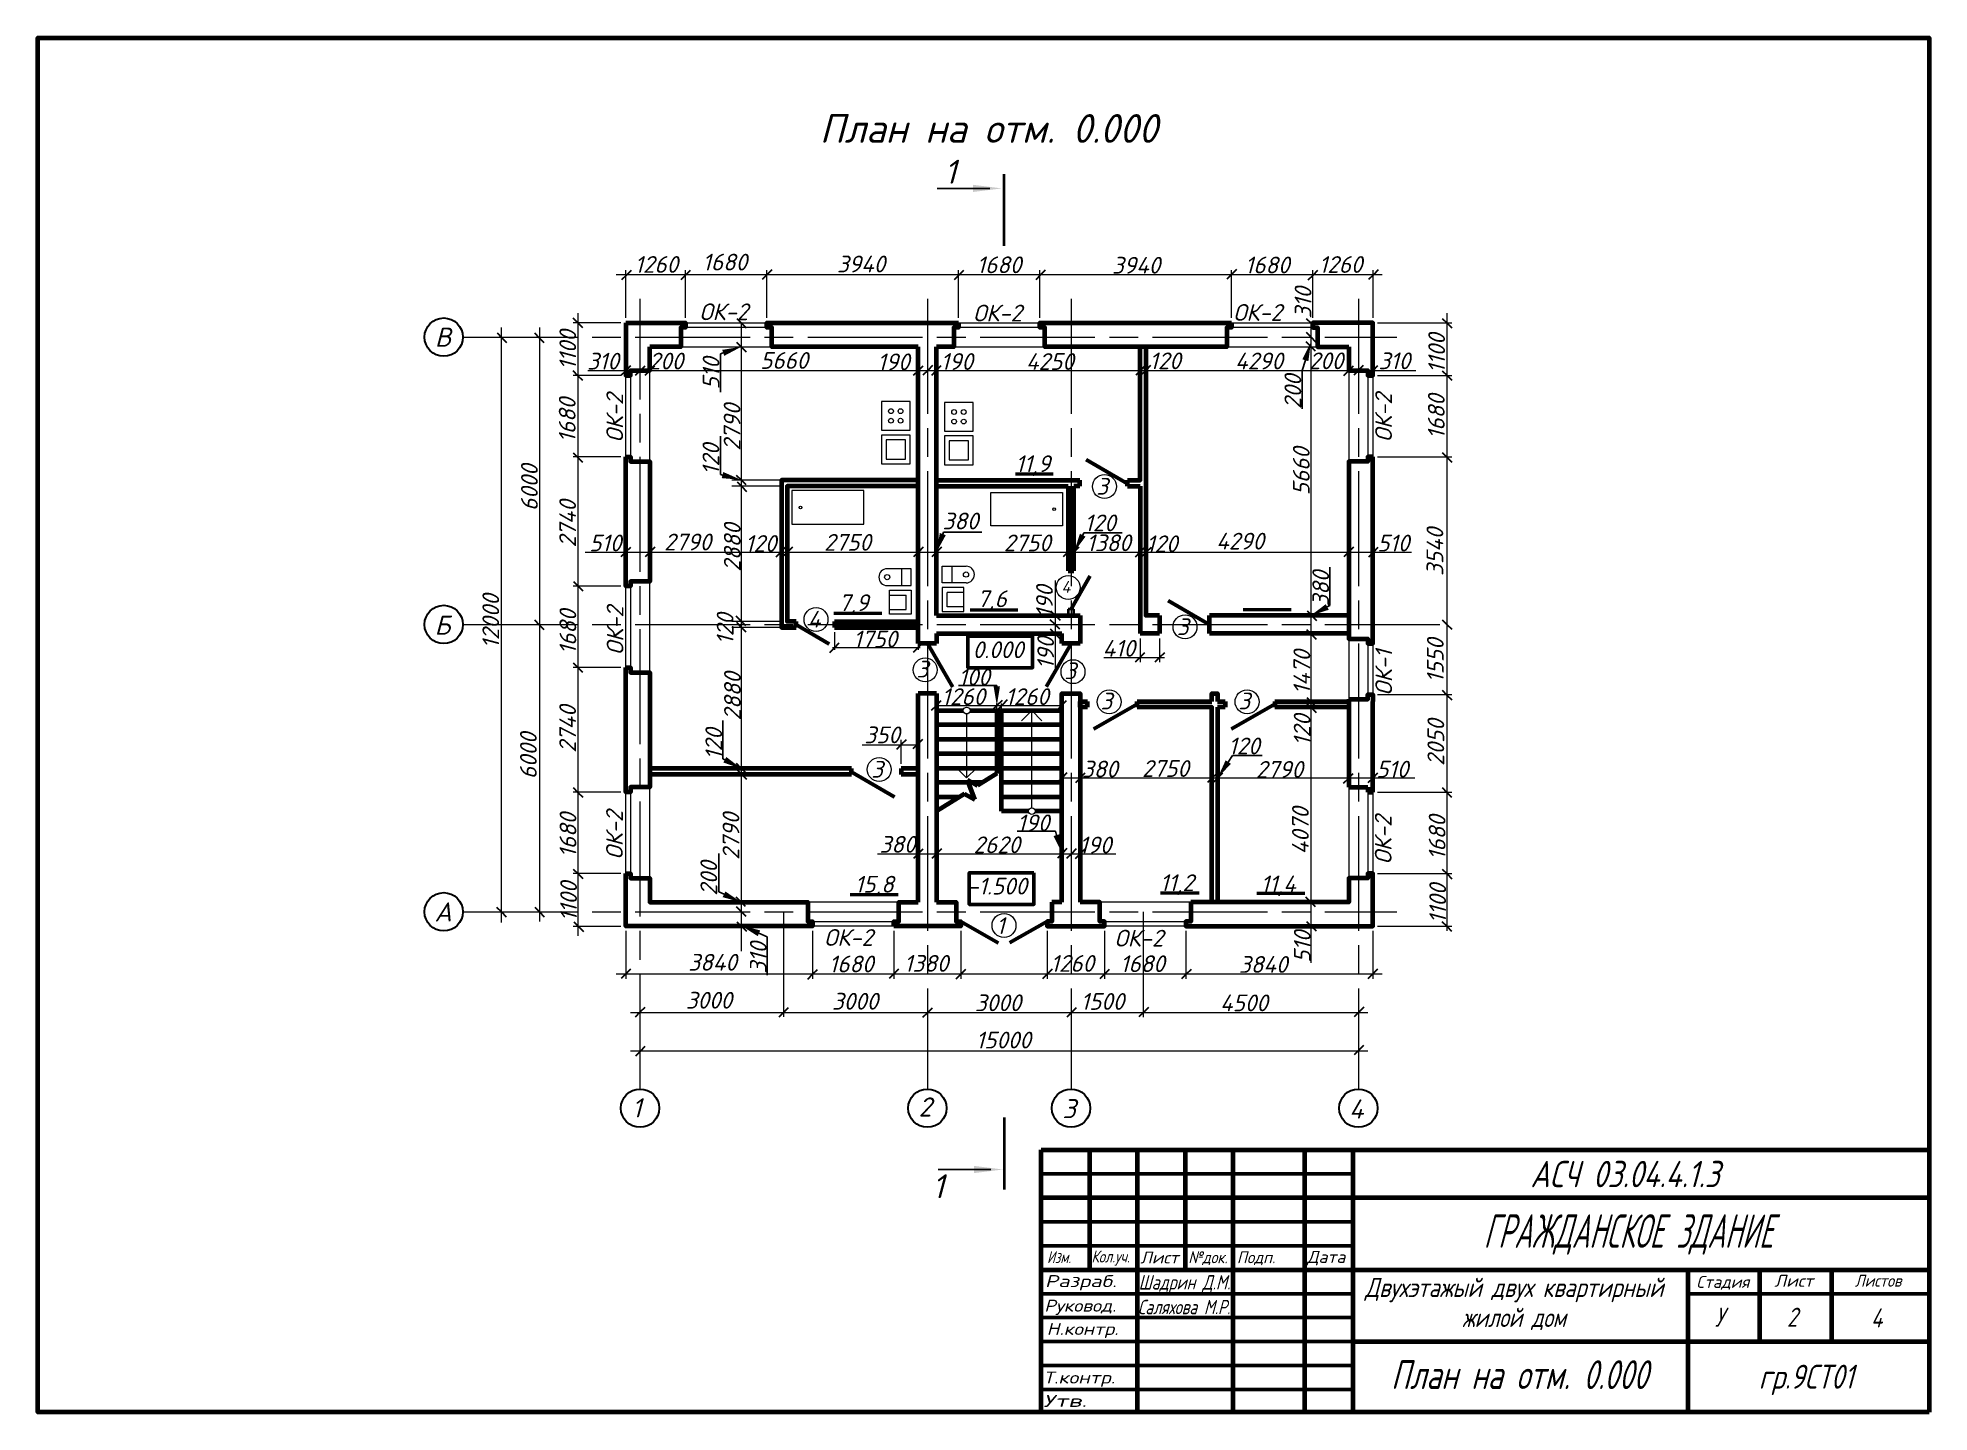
# Paper-space layout 'Лист1' of a CAD drawing. Header units: millimetres. Extents: x 2 to 397, y 5 to 292.
import ezdxf
from ezdxf import colors
from ezdxf.entities.mleader import LeaderData, LeaderLine
from ezdxf.enums import TextEntityAlignment as Align
from ezdxf.math import Vec2, Vec3

# ---------------------------------------------------------------- set-up
doc = ezdxf.new("R2010")
doc.units = ezdxf.units.MM
doc.linetypes.add('ACAD_ISO08W100', pattern=[36, 24, -3, 6, -3])
doc.layers.add('1', color=7, linetype='Continuous')
doc.styles.add('R', font='isocpeur.ttf', dxfattribs={"width": 0.4, "oblique": 15})
doc.styles.get("Standard").update_dxf_attribs({"font": 'arial.ttf'})
doc.styles.add('Аннотативный', font='isocpeui.ttf')

psp = doc.layouts.new('Лист1')

# ---------------------------------------------------------------- linework, layer by layer
at = {"color": 18, "lineweight": 40, "true_color": 0x000000}
for p, q in [((203.34, 248.2), (203.34, 263.2)), ((216.74, 172.35), (216.74, 171.05)), ((217.94, 172.35), (216.74, 172.35)), ((217.94, 171.05), (217.94, 172.35)), ((159.91, 169.25), (159.91, 168.55)), ((203.34, 66.17), (203.34, 51.17))]:
    psp.add_line(p, q, dxfattribs=at)
at = {"color": 18, "lineweight": 25, "true_color": 0x000000}
for p, q in [((200.37, 260.21), (189.37, 260.21)), ((200.6, 55.34), (189.6, 55.34))]:
    psp.add_line(p, q, dxfattribs=at)
at = {"color": 18, "lineweight": 0, "true_color": 0x000000}
for p, q in [((124.34, 242.15), (122.34, 242.15)), ((124.34, 233.15), (124.34, 243.15)), ((282.34, 242.15), (124.34, 242.15)), ((136.84, 233.15), (136.84, 243.15)), ((153.84, 233.15), (153.84, 243.15)), ((193.84, 233.15), (193.84, 243.15)), ((210.84, 233.15), (210.84, 243.15)), ((250.84, 233.15), (250.84, 243.15)), ((267.84, 233.15), (267.84, 243.15)), ((280.34, 243.15), (280.34, 233.15)), ((277.34, 237.15), (277.34, 237.15)), ((114.34, 234.15), (114.34, 104.15)), ((295.85, 234.15), (295.85, 105.15)), ((98.34, 231.15), (98.34, 106.95)), ((106.34, 231.15), (106.34, 107.15)), ((123.34, 232.15), (113.34, 232.15)), ((153.84, 231.15), (135.84, 231.15)), ((148.49, 100.94), (148.49, 232.15)), ((210.84, 231.15), (193.84, 231.15)), ((267.84, 231.15), (250.84, 231.15)), ((267.41, 232.15), (267.41, 98.49)), ((281.34, 232.15), (296.85, 232.15)), ((116.43, 222.15), (289.36, 222.15)), ((123.34, 221.15), (113.34, 221.15)), ((125.34, 221.15), (125.34, 204.15)), ((279.34, 221.15), (279.34, 204.15)), ((281.33, 221.15), (296.85, 221.15)), ((123.34, 204.15), (113.34, 204.15)), ((281.34, 204.15), (296.85, 204.15)), ((148.49, 199.25), (146.49, 199.25)), ((156.84, 198.05), (146.49, 198.05)), ((156.84, 199.25), (148.49, 199.25)), ((115.85, 184.25), (288.46, 184.25)), ((181.95, 180.78), (178.95, 180.78)), ((192.41, 181.32), (195.41, 181.32)), ((195.41, 177.82), (192.41, 177.82)), ((214, 178.31), (214, 160.09)), ((123.34, 177.15), (113.34, 177.15)), ((125.34, 177.15), (125.34, 160.15)), ((178.95, 177.28), (181.95, 177.28)), ((179.42, 175.29), (182.92, 175.29)), ((182.92, 172.29), (182.92, 175.29)), ((194.94, 175.84), (191.44, 175.84)), ((191.44, 172.84), (191.44, 175.84)), ((179.42, 172.29), (182.92, 172.29)), ((194.94, 172.84), (191.44, 172.84)), ((156.84, 169.75), (146.49, 169.75)), ((156.84, 168.55), (146.49, 168.55)), ((167.91, 167.55), (167.91, 163.83)), ((231.74, 166.25), (231.74, 161.25)), ((235.84, 166.25), (235.84, 161.25)), ((185.8, 164.24), (167.51, 164.24)), ((185.44, 165.15), (185.44, 163.83)), ((224.17, 162.25), (236.84, 162.25)), ((279.34, 165.15), (279.34, 154.55)), ((123.34, 160.15), (113.34, 160.15)), ((281.34, 154.55), (296.85, 154.55)), ((189.24, 152.25), (215.44, 152.25)), ((201.84, 151.17), (201.84, 152.67)), ((202.84, 151.17), (202.84, 152.67)), ((173.69, 144.05), (185.44, 144.05)), ((181.86, 140.05), (181.86, 145.05)), ((289.14, 137.08), (215.44, 137.08)), ((123.34, 134.15), (113.34, 134.15)), ((125.34, 134.15), (125.34, 117.15)), ((279.34, 134.15), (279.34, 117.15)), ((281.34, 134.15), (296.85, 134.15)), ((176.95, 121.24), (226.67, 121.24)), ((123.34, 117.15), (113.34, 117.15)), ((281.34, 117.15), (296.85, 117.15)), ((157.34, 87.19), (157.34, 109.15)), ((163.34, 107.15), (180.34, 107.15)), ((224.34, 107.15), (241.34, 107.15)), ((232.47, 87.15), (232.47, 109.15)), ((113.34, 106.15), (123.34, 106.15)), ((124.34, 105.15), (124.34, 95.15)), ((163.34, 105.15), (163.34, 95.15)), ((180.34, 105.15), (180.34, 95.15)), ((194.34, 105.15), (194.34, 95.15)), ((212.34, 105.15), (212.34, 95.15)), ((224.34, 105.15), (224.34, 95.15)), ((241.34, 105.15), (241.34, 95.15)), ((280.34, 105.15), (280.34, 95.15)), ((281.34, 106.15), (296.85, 106.15)), ((282.34, 96.15), (122.34, 96.15)), ((125.34, 88.15), (277.34, 88.15)), ((277.34, 88.15), (279.34, 88.15)), ((125.34, 80.15), (279.34, 80.15))]:
    psp.add_line(p, q, dxfattribs=at)
at = {"color": 18, "lineweight": 30, "true_color": 0x000000}
for p, q in [((124.48, 242.09), (123.49, 241.1)), ((125.48, 243.09), (124.48, 242.09)), ((136.82, 242.1), (135.83, 241.11)), ((137.82, 243.1), (136.82, 242.1)), ((153.84, 242.19), (152.85, 241.2)), ((154.84, 243.19), (153.84, 242.19)), ((193.91, 242.1), (192.92, 241.11)), ((194.91, 243.1), (193.91, 242.1)), ((210.95, 242.14), (209.96, 241.15)), ((211.95, 243.14), (210.95, 242.14)), ((250.88, 242.24), (249.89, 241.25)), ((251.88, 243.24), (250.88, 242.24)), ((267.81, 242.05), (266.82, 241.06)), ((268.81, 243.05), (267.81, 242.05)), ((280.47, 242.19), (279.48, 241.2)), ((281.47, 243.19), (280.47, 242.19)), ((113.3, 233.18), (114.3, 232.18)), ((147.53, 233.07), (148.53, 232.07)), ((266.47, 233.07), (267.47, 232.07)), ((294.86, 233.07), (295.86, 232.07)), ((97.47, 230.03), (98.47, 229.03)), ((105.28, 230.03), (106.28, 229.03)), ((114.3, 232.18), (115.29, 231.19)), ((148.53, 232.07), (149.52, 231.08)), ((266.42, 230.18), (267.42, 229.18)), ((267.42, 229.18), (268.41, 228.19)), ((267.47, 232.07), (268.46, 231.08)), ((295.86, 232.07), (296.85, 231.08)), ((98.47, 229.03), (99.46, 228.04)), ((106.28, 229.03), (107.27, 228.04)), ((147.49, 228.09), (148.49, 227.09)), ((148.49, 227.09), (149.48, 226.1)), ((266.36, 228.26), (267.36, 227.26)), ((267.36, 227.26), (268.35, 226.27)), ((113.3, 222.16), (114.3, 221.16)), ((124.33, 222.14), (123.34, 221.15)), ((125.33, 223.14), (124.33, 222.14)), ((127.33, 222.12), (126.34, 221.13)), ((128.33, 223.12), (127.33, 222.12)), ((129.35, 222.12), (128.36, 221.13)), ((130.35, 223.12), (129.35, 222.12)), ((185.39, 222.11), (184.4, 221.12)), ((186.39, 223.11), (185.39, 222.11)), ((187.4, 222.21), (186.41, 221.22)), ((188.4, 223.21), (187.4, 222.21)), ((189.18, 222.15), (188.19, 221.16)), ((190.18, 223.15), (189.18, 222.15)), ((231.84, 222.21), (230.85, 221.22)), ((232.84, 223.21), (231.84, 222.21)), ((232.93, 222.2), (231.94, 221.21)), ((233.93, 223.2), (232.93, 222.2)), ((275.26, 222.09), (274.27, 221.1)), ((276.26, 223.09), (275.26, 222.09)), ((277.35, 222.23), (276.36, 221.24)), ((278.35, 223.23), (277.35, 222.23)), ((280.33, 222.14), (279.34, 221.15)), ((281.33, 223.14), (280.33, 222.14)), ((294.86, 222.13), (295.86, 221.13)), ((114.3, 221.16), (115.29, 220.17)), ((295.86, 221.13), (296.85, 220.14)), ((113.33, 205.02), (114.33, 204.02)), ((114.33, 204.02), (115.32, 203.03)), ((294.86, 205.04), (295.86, 204.04)), ((295.86, 204.04), (296.85, 203.05)), ((147.42, 200.36), (148.42, 199.36)), ((147.6, 198.94), (148.6, 197.94)), ((148.42, 199.36), (149.41, 198.37)), ((148.6, 197.94), (149.59, 196.95)), ((124.31, 184.24), (123.32, 183.25)), ((125.31, 185.24), (124.31, 184.24)), ((129.42, 184.29), (128.43, 183.3)), ((130.42, 185.29), (129.42, 184.29)), ((156.67, 184.2), (155.69, 183.21)), ((157.67, 185.2), (156.67, 184.2)), ((158.16, 184.32), (157.17, 183.33)), ((159.16, 185.32), (158.16, 184.32)), ((185.46, 184.27), (184.47, 183.28)), ((186.46, 185.27), (185.46, 184.27)), ((189.29, 184.29), (188.3, 183.3)), ((190.29, 185.29), (189.29, 184.29)), ((216.69, 184.25), (215.7, 183.26)), ((217.69, 185.25), (216.69, 184.25)), ((217.99, 184.3), (217, 183.31)), ((218.99, 185.3), (217.99, 184.3)), ((231.7, 184.22), (230.71, 183.23)), ((232.7, 185.22), (231.7, 184.22)), ((233.04, 184.25), (232.05, 183.26)), ((234.04, 185.25), (233.04, 184.25)), ((275.29, 184.26), (274.3, 183.27)), ((276.29, 185.26), (275.29, 184.26)), ((280.44, 184.21), (279.45, 183.22)), ((281.44, 185.21), (280.44, 184.21)), ((113.42, 178.14), (114.42, 177.14)), ((114.42, 177.14), (115.41, 176.15)), ((105.27, 170.09), (106.27, 169.09)), ((147.35, 170.93), (148.35, 169.93)), ((148.35, 169.93), (149.34, 168.94)), ((212.94, 170.21), (213.94, 169.21)), ((213.08, 172.02), (214.08, 171.02)), ((214.08, 171.02), (215.07, 170.03)), ((266.62, 171.98), (267.62, 170.98)), ((267.62, 170.98), (268.61, 169.99)), ((294.85, 170.15), (295.85, 169.15)), ((106.27, 169.09), (107.26, 168.1)), ((147.45, 169.61), (148.45, 168.61)), ((148.45, 168.61), (149.44, 167.62)), ((212.97, 168.26), (213.97, 167.26)), ((213.94, 169.21), (214.93, 168.22)), ((213.97, 167.26), (214.96, 166.27)), ((266.52, 168.08), (267.52, 167.08)), ((267.52, 167.08), (268.51, 166.09)), ((295.85, 169.15), (296.84, 168.16)), ((167.87, 164.22), (166.88, 163.23)), ((168.87, 165.22), (167.87, 164.22)), ((185.36, 164.26), (184.37, 163.27)), ((186.36, 165.26), (185.36, 164.26)), ((231.69, 162.25), (230.7, 161.26)), ((232.69, 163.25), (231.69, 162.25)), ((235.84, 162.25), (234.85, 161.26)), ((236.84, 163.25), (235.84, 162.25)), ((113.34, 161.15), (114.34, 160.15)), ((114.34, 160.15), (115.33, 159.16)), ((294.85, 155.4), (295.85, 154.4)), ((295.85, 154.4), (296.84, 153.41)), ((189.15, 152.18), (188.16, 151.19)), ((190.15, 153.18), (189.15, 152.18)), ((201.93, 152.3), (200.94, 151.31)), ((202.93, 153.3), (201.93, 152.3)), ((203.03, 152.38), (202.04, 151.39)), ((204.03, 153.38), (203.03, 152.38)), ((215.34, 152.2), (214.35, 151.21)), ((216.34, 153.2), (215.34, 152.2)), ((266.53, 152.75), (267.53, 151.75)), ((266.59, 153.89), (267.59, 152.89)), ((267.53, 151.75), (268.52, 150.76)), ((267.59, 152.89), (268.58, 151.9)), ((181.89, 144.06), (180.9, 143.07)), ((182.89, 145.06), (181.89, 144.06)), ((185.31, 144.14), (184.32, 143.16)), ((186.31, 145.14), (185.31, 144.14)), ((147.41, 140.17), (148.41, 139.17)), ((147.6, 138.81), (148.6, 137.81)), ((148.41, 139.17), (149.4, 138.18)), ((113.37, 135.08), (114.37, 134.08)), ((148.6, 137.81), (149.59, 136.82)), ((215.46, 137.14), (214.47, 136.15)), ((216.46, 138.14), (215.46, 137.14)), ((219.25, 137.09), (218.26, 136.1)), ((220.25, 138.09), (219.25, 137.09)), ((246.83, 137.12), (245.84, 136.13)), ((247.83, 138.12), (246.83, 137.12)), ((247.99, 137.12), (247, 136.13)), ((248.99, 138.12), (247.99, 137.12)), ((275.18, 136.95), (274.19, 135.96)), ((276.18, 137.95), (275.18, 136.95)), ((280.33, 137.07), (279.34, 136.08)), ((281.33, 138.07), (280.33, 137.07)), ((294.83, 135.08), (295.83, 134.08)), ((114.37, 134.08), (115.36, 133.09)), ((295.83, 134.08), (296.82, 133.09)), ((185.41, 121.25), (184.42, 120.26)), ((186.41, 122.25), (185.41, 121.25)), ((189.27, 121.27), (188.28, 120.28)), ((190.27, 122.27), (189.27, 121.27)), ((215.48, 121.34), (214.49, 120.35)), ((216.48, 122.34), (215.48, 121.34)), ((217.4, 121.27), (216.41, 120.28)), ((218.4, 122.27), (217.4, 121.27)), ((219.2, 121.21), (218.21, 120.22)), ((220.2, 122.21), (219.2, 121.21)), ((113.38, 118.08), (114.38, 117.08)), ((114.38, 117.08), (115.37, 116.09)), ((294.87, 118.05), (295.87, 117.05)), ((295.87, 117.05), (296.86, 116.06)), ((147.3, 112.31), (148.3, 111.31)), ((148.3, 111.31), (149.29, 110.32)), ((266.33, 112.25), (267.33, 111.25)), ((267.33, 111.25), (268.32, 110.26)), ((97.37, 110.12), (98.37, 109.12)), ((98.37, 109.12), (99.36, 108.13)), ((105.33, 110.12), (106.33, 109.12)), ((106.33, 109.12), (107.32, 108.13)), ((113.5, 107.05), (114.5, 106.05)), ((147.43, 110.24), (148.43, 109.24)), ((147.57, 107.07), (148.57, 106.07)), ((148.43, 109.24), (149.42, 108.25)), ((266.51, 107.14), (267.51, 106.14)), ((294.8, 107.12), (295.8, 106.12)), ((114.5, 106.05), (115.49, 105.06)), ((148.57, 106.07), (149.56, 105.08)), ((267.51, 106.14), (268.5, 105.15)), ((295.8, 106.12), (296.79, 105.13)), ((124.35, 96.2), (123.36, 95.21)), ((125.35, 97.2), (124.35, 96.2)), ((163.29, 96.03), (162.3, 95.04)), ((164.29, 97.03), (163.29, 96.03)), ((180.33, 96.19), (179.34, 95.2)), ((181.33, 97.19), (180.33, 96.19)), ((194.27, 96.09), (193.28, 95.1)), ((195.27, 97.09), (194.27, 96.09)), ((212.37, 96.15), (211.38, 95.16)), ((213.37, 97.15), (212.37, 96.15)), ((224.32, 96.13), (223.33, 95.14)), ((225.32, 97.13), (224.32, 96.13)), ((241.39, 96.13), (240.4, 95.14)), ((242.39, 97.13), (241.39, 96.13)), ((280.31, 96.14), (279.32, 95.15)), ((281.31, 97.14), (280.31, 96.14)), ((127.3, 88.16), (126.31, 87.17)), ((128.3, 89.16), (127.3, 88.16)), ((157.27, 88.11), (156.28, 87.12)), ((158.27, 89.11), (157.27, 88.11)), ((187.34, 88.06), (186.35, 87.07)), ((188.34, 89.06), (187.34, 88.06)), ((217.44, 88.12), (216.45, 87.13)), ((218.44, 89.12), (217.44, 88.12)), ((232.51, 88.18), (231.52, 87.19)), ((233.51, 89.18), (232.51, 88.18)), ((277.47, 88.22), (276.48, 87.23)), ((278.47, 89.22), (277.47, 88.22)), ((127.35, 79.99), (126.36, 79)), ((128.35, 80.99), (127.35, 79.99)), ((277.42, 80.26), (276.43, 79.27)), ((278.42, 81.26), (277.42, 80.26))]:
    psp.add_line(p, q, dxfattribs=at)
at = {"color": 18, "linetype": 'ACAD_ISO08W100', "lineweight": 0, "true_color": 0x000000}
for p, q in [((127.34, 72.15), (127.34, 237.15)), ((187.34, 237.15), (187.34, 72.15)), ((217.34, 237.15), (217.34, 72.15)), ((277.34, 237.15), (277.34, 72.15)), ((90.34, 229.15), (285.34, 229.15)), ((90.34, 169.15), (295.85, 169.15)), ((90.34, 109.15), (285.34, 109.15))]:
    psp.add_line(p, q, dxfattribs=at)
at = {"color": 18, "lineweight": 60, "true_color": 0x000000}
for p, q in [((220.5, 203.63), (229.15, 198.62)), ((217.36, 172.35), (221.34, 179.29)), ((237.59, 174.16), (246.24, 169.15)), ((159.91, 169.15), (166.85, 165.14)), ((187.34, 165.15), (192.56, 156.15)), ((217.34, 165.15), (212.12, 156.15)), ((231.14, 152.48), (222.02, 147.29)), ((259.89, 152.5), (250.81, 147.31)), ((171.46, 138.39), (180.5, 133.14)), ((194.34, 107.15), (202.12, 102.69)), ((212.34, 107.15), (204.52, 102.69))]:
    psp.add_line(p, q, dxfattribs=at)
at = {"color": 18, "lineweight": 70, "true_color": 0x000000}
for p, q in [((189.24, 198.05), (216.74, 198.05)), ((216.74, 198.05), (216.74, 180.35)), ((217.94, 180.35), (217.94, 198.05)), ((219.15, 198.05), (217.94, 198.05)), ((229.15, 198.05), (229.15, 199.25)), ((229.15, 198.05), (231.74, 198.05)), ((231.74, 198.05), (231.74, 167.25)), ((216.74, 180.35), (217.94, 180.35)), ((189.24, 171.05), (219.24, 171.05)), ((219.24, 171.05), (219.24, 167.25)), ((235.84, 171.05), (232.94, 171.05)), ((235.84, 171.05), (235.84, 167.25)), ((246.24, 167.25), (246.24, 171.05)), ((275.34, 171.05), (246.24, 171.05)), ((156.84, 168.55), (159.91, 168.55)), ((159.91, 169.75), (158.04, 169.75)), ((159.91, 168.55), (159.91, 169.75)), ((167.91, 169.75), (185.44, 169.75)), ((167.91, 169.75), (167.91, 168.55)), ((167.91, 168.55), (185.44, 168.55)), ((189.24, 167.25), (189.24, 165.15)), ((189.24, 167.25), (215.44, 167.25)), ((215.44, 165.15), (215.44, 167.25)), ((219.24, 167.25), (219.24, 165.15)), ((235.84, 167.25), (231.74, 167.25)), ((275.34, 167.25), (246.24, 167.25)), ((189.24, 165.15), (185.44, 165.15)), ((219.24, 165.15), (215.44, 165.15)), ((189.24, 154.75), (185.44, 154.75)), ((189.24, 151.17), (194.84, 151.17)), ((196.24, 151.17), (215.44, 151.17)), ((201.84, 151.17), (201.84, 138)), ((202.84, 130.17), (202.84, 151.17)), ((220.74, 151.85), (220.74, 153.05)), ((231.14, 151.85), (231.14, 153.05)), ((249.49, 151.85), (247.94, 151.85)), ((247.94, 151.85), (247.94, 111.15)), ((249.49, 153.05), (249.49, 151.85)), ((259.89, 153.05), (259.89, 151.85)), ((275.34, 151.85), (259.89, 151.85)), ((201.84, 148.17), (189.24, 148.17)), ((215.44, 148.17), (202.84, 148.17)), ((189.24, 145.17), (201.84, 145.17)), ((202.84, 145.17), (215.44, 145.17)), ((171.46, 139.05), (129.34, 139.05)), ((171.46, 137.85), (171.46, 139.05)), ((185.44, 139.05), (181.86, 139.05)), ((181.86, 139.05), (181.86, 137.85)), ((201.84, 142.17), (189.24, 142.17)), ((189.24, 139.17), (201.84, 139.17)), ((215.44, 142.17), (202.84, 142.17)), ((202.84, 139.17), (215.44, 139.17)), ((171.46, 137.85), (129.34, 137.85)), ((185.44, 137.85), (181.86, 137.85)), ((195.88, 136.17), (189.24, 136.17)), ((197.22, 132.59), (195.69, 136.69)), ((195.69, 136.69), (197.83, 135.51)), ((198.89, 136.17), (196.63, 136.17)), ((201.84, 138), (197.83, 135.51)), ((215.44, 136.17), (202.84, 136.17)), ((195.07, 133.8), (189.24, 130.17)), ((189.24, 133.17), (194.07, 133.17)), ((195.07, 133.8), (197.22, 132.59)), ((196.18, 133.17), (197, 133.17)), ((202.84, 133.17), (215.44, 133.17)), ((208.44, 130.17), (202.84, 130.17)), ((215.44, 130.17), (209.84, 130.17)), ((276.16, 49.39), (211.13, 49.39)), ((396.13, 49.39), (276.16, 49.39))]:
    psp.add_line(p, q, dxfattribs=at)
at = {"color": 18, "lineweight": 50, "true_color": 0x000000}
for p, q in [((205.73, 200.64), (213.62, 200.64)), ((167.79, 171.53), (177.79, 171.53)), ((196.26, 172.23), (206.26, 172.23)), ((253.3, 172.25), (263.3, 172.25)), ((171.23, 112.77), (181.23, 112.77)), ((236.01, 113.08), (244.11, 113.14)), ((256.16, 113.05), (266.16, 113.05))]:
    psp.add_line(p, q, dxfattribs=at)
at = {"color": 18, "lineweight": 9, "true_color": 0x000000}
for p, q in [((195.54, 150.47), (195.54, 137.1)), ((209.14, 151.17), (207.02, 149.05)), ((209.14, 130.87), (209.14, 151.17)), ((209.14, 151.17), (211.25, 149.04)), ((195.54, 137.1), (193.42, 139.22)), ((195.54, 137.1), (197.68, 139.19))]:
    psp.add_line(p, q, dxfattribs=at)
at = {"color": 18, "lineweight": 100, "true_color": 0x000000}
for p, q in [((275.34, 153.55), (275.34, 135.15)), ((280.34, 134.15), (280.34, 153.05)), ((275.34, 135.15), (279.34, 135.15)), ((279.34, 135.15), (279.34, 134.15)), ((279.34, 134.15), (280.34, 134.15))]:
    psp.add_line(p, q, dxfattribs=at)
at = {"color": 18, "lineweight": 80, "true_color": 0x000000}
for p, q in [((211.13, 4.75), (211.13, 59.43)), ((211.13, 59.43), (396.13, 59.43))]:
    psp.add_line(p, q, dxfattribs=at)
at = {"color": 18, "lineweight": 53, "true_color": 0x000000}
psp.add_line((211.13, 9.42), (276.16, 9.42), dxfattribs=at)
at = {"color": 18, "lineweight": 80, "true_color": 0x000000}
psp.add_lwpolyline([(396.54, 4.67), (1.57, 4.67), (1.57, 291.65), (396.54, 291.65)], close=True, dxfattribs=at)
at = {"color": 18, "lineweight": 0, "true_color": 0x000000}
for points in [[(194.34, 106.15), (124.34, 106.15), (124.34, 232.15), (280.34, 232.15), (280.34, 106.15), (212.34, 106.15)], [(185.44, 111.15), (129.34, 111.15), (129.34, 227.15), (185.44, 227.15)], [(189.24, 227.15), (275.34, 227.15), (275.34, 111.15), (219.24, 111.15)], [(193.34, 111.15), (189.24, 111.15)], [(215.44, 111.15), (213.34, 111.15)]]:
    psp.add_lwpolyline(points, dxfattribs=at)
at = {"color": 18, "lineweight": 100, "true_color": 0x000000}
for points in [[(124.34, 232.15), (136.84, 232.15), (136.84, 231.15), (135.84, 231.15), (135.84, 227.15), (129.34, 227.15)], [(124.34, 232.15), (124.34, 221.15), (125.34, 221.15), (125.34, 222.15), (129.34, 222.15), (129.34, 227.15)], [(153.84, 231.15), (153.84, 232.15), (193.84, 232.15)], [(185.44, 227.15), (154.84, 227.15), (154.84, 231.15), (153.84, 231.15), (153.84, 231.15)], [(193.84, 232.15), (193.84, 231.15), (192.84, 231.15), (192.84, 227.15), (189.24, 227.15)], [(250.84, 232.15), (250.84, 231.15), (249.84, 231.15), (249.84, 227.15), (211.84, 227.15), (211.84, 231.15), (210.84, 231.15), (210.84, 232.15), (250.84, 232.15)], [(275.34, 227.15), (275.34, 222.15), (279.34, 222.15), (279.34, 221.15), (280.34, 221.15), (280.34, 232.15), (267.84, 232.15), (267.84, 231.15), (268.84, 231.15), (268.84, 227.15), (275.34, 227.15)], [(124.34, 204.15), (125.34, 204.15), (125.34, 203.15), (129.34, 203.15), (129.34, 178.15), (125.34, 178.15), (125.34, 177.15), (124.34, 177.15), (124.34, 204.15)], [(280.34, 204.15), (279.34, 204.15), (279.34, 203.15), (275.34, 203.15), (275.34, 166.15), (279.34, 166.15), (279.34, 165.15), (280.34, 165.15), (280.34, 204.15)], [(124.34, 160.15), (125.34, 160.15), (125.34, 159.15), (129.34, 159.15), (129.34, 135.15), (125.34, 135.15), (125.34, 134.15), (124.34, 134.15), (124.34, 160.15)], [(275.34, 153.55), (279.34, 153.55), (279.34, 154.55), (280.34, 154.55), (280.34, 153.05)], [(124.34, 117.15), (125.34, 117.15), (125.34, 116.15), (129.34, 116.15), (129.34, 111.15), (162.34, 111.15), (162.34, 107.15), (163.34, 107.15), (163.34, 106.15), (124.34, 106.15), (124.34, 117.15)], [(242.34, 111.15), (242.34, 107.15), (241.34, 107.15), (241.34, 106.15), (280.34, 106.15), (280.34, 117.15), (279.34, 117.15), (279.34, 116.15), (275.34, 116.15), (275.34, 111.15), (242.34, 111.15)], [(180.34, 106.15), (180.34, 107.15), (181.34, 107.15), (181.34, 111.15), (185.44, 111.15)], [(189.24, 111.15), (193.34, 111.15), (193.34, 107.15), (194.34, 107.15), (194.34, 106.15), (180.34, 106.15)], [(213.34, 111.15), (213.34, 107.15), (212.34, 107.15), (212.34, 106.15), (224.34, 106.15), (224.34, 107.15), (223.34, 107.15), (223.34, 111.15), (219.24, 111.15)], [(215.44, 111.15), (213.34, 111.15)]]:
    psp.add_lwpolyline(points, dxfattribs=at)
at = {"color": 18, "lineweight": 70, "true_color": 0x000000}
for points in [[(185.44, 165.15), (185.44, 227.15)], [(189.24, 171.05), (189.24, 227.15)], [(229.15, 199.25), (231.74, 199.25), (231.74, 227.15)], [(232.94, 227.15), (232.94, 171.05), (232.94, 171.05)], [(185.44, 199.25), (156.84, 199.25), (156.84, 168.55), (156.84, 168.55)], [(185.44, 198.05), (158.04, 198.05), (158.04, 169.75), (158.04, 169.75)], [(189.24, 199.25), (219.15, 199.25)], [(219.15, 198.05), (219.15, 198.05), (219.15, 199.25)], [(185.44, 111.15), (185.44, 154.75)], [(189.24, 154.75), (189.24, 153.15), (189.24, 111.15)], [(215.44, 111.15), (215.44, 154.75), (219.24, 154.75), (219.24, 111.15)], [(246.74, 153.05), (246.74, 154.75), (247.94, 154.75), (247.94, 153.05)], [(220.74, 151.85), (219.24, 151.85), (219.24, 153.05), (220.74, 153.05)], [(231.14, 153.05), (246.74, 153.05)], [(246.74, 111.15), (246.74, 151.85), (231.14, 151.85)], [(247.94, 153.05), (249.49, 153.05)], [(259.89, 153.05), (275.34, 153.05), (275.34, 153.05)], [(221.16, 59.42), (221.16, 34.4)], [(231.15, 59.42), (231.15, 4.84)], [(241.15, 59.42), (241.15, 34.4)], [(251.14, 59.42), (251.14, 4.76)], [(266.16, 4.84), (266.16, 59.42)], [(276.16, 59.42), (276.16, 4.84)], [(211.13, 34.4), (396.13, 34.4)], [(346.13, 34.4), (346.13, 4.8)], [(361.12, 34.4), (361.12, 19.41)], [(376.15, 34.4), (376.15, 19.41)], [(276.16, 19.41), (396.13, 19.41)]]:
    psp.add_lwpolyline(points, dxfattribs=at)
at = {"color": 18, "lineweight": 0, "true_color": 0x000000}
for points in [[(177.74, 209.7), (183.74, 209.7), (183.74, 215.7), (177.74, 215.7)], [(190.92, 209.52), (196.92, 209.52), (196.92, 215.52), (190.92, 215.52)], [(177.74, 202.7), (183.74, 202.7), (183.74, 208.7), (177.74, 208.7)], [(178.74, 203.7), (182.74, 203.7), (182.74, 207.7), (178.74, 207.7)], [(190.92, 202.52), (196.92, 202.52), (196.92, 208.52), (190.92, 208.52)], [(191.92, 203.52), (195.92, 203.52), (195.92, 207.52), (191.92, 207.52)], [(159.06, 197.1), (159.06, 190.1), (174.06, 190.1), (174.06, 197.1)], [(215.57, 196.74), (215.57, 189.74), (200.57, 189.74), (200.57, 196.74)], [(183.95, 180.78), (181.95, 180.78), (181.95, 177.28), (183.95, 177.28)], [(190.41, 181.32), (192.41, 181.32), (192.41, 177.82), (190.41, 177.82)], [(183.92, 171.29), (179.42, 171.29), (179.42, 176.29), (183.92, 176.29)], [(190.44, 171.84), (194.94, 171.84), (194.94, 176.84), (190.44, 176.84)]]:
    psp.add_lwpolyline(points, close=True, dxfattribs=at)
at = {"color": 18, "lineweight": 30, "true_color": 0x000000}
psp.add_lwpolyline([(124.34, 204.15), (124.34, 187.15)], dxfattribs=at)
at = {"color": 18, "lineweight": 53, "true_color": 0x000000}
for points in [[(209.29, 166.74), (209.29, 160.12), (195.79, 160.12), (195.79, 166.74)], [(209.58, 117.3), (209.58, 110.68), (196.08, 110.68), (196.08, 117.3)]]:
    psp.add_lwpolyline(points, close=True, dxfattribs=at)
for points in [[(211.13, 54.42), (276.16, 54.42)], [(211.13, 44.39), (276.16, 44.39)], [(211.13, 39.39), (276.16, 39.39)], [(211.13, 29.4), (276.16, 29.4)], [(346.13, 29.4), (396.13, 29.4)], [(276.16, 24.41), (211.13, 24.41)], [(211.13, 19.41), (276.16, 19.41)], [(276.16, 14.42), (211.13, 14.42)]]:
    psp.add_lwpolyline(points, dxfattribs=at)
at = {"color": 18, "lineweight": 30, "true_color": 0x000000}
for centre in [(86.34, 229.15), (86.34, 169.15), (86.34, 109.15), (127.34, 68.15), (187.34, 68.15), (217.34, 68.15), (277.34, 68.15)]:
    psp.add_circle(centre, 4, dxfattribs=at)
at = {"color": 18, "lineweight": 0, "true_color": 0x000000}
for centre, radius in [((179.74, 213.7), 0.5), ((181.74, 213.7), 0.5), ((192.92, 213.52), 0.5), ((194.92, 213.52), 0.5), ((179.74, 211.7), 0.5), ((181.74, 211.7), 0.5), ((192.92, 211.52), 0.5), ((194.92, 211.52), 0.5), ((160.83, 193.6), 0.283), ((213.81, 193.24), 0.283), ((178.95, 179.03), 0.542), ((195.41, 179.57), 0.542)]:
    psp.add_circle(centre, radius, dxfattribs=at)
at = {"color": 18, "lineweight": 20, "true_color": 0x000000}
for centre in [(224.31, 197.95), (216.72, 176.87), (164.08, 170.19), (241.14, 168.65), (186.88, 159.66), (217.75, 159.29), (225.3, 152.99), (254.09, 153.01), (177.28, 138.86), (203.34, 106.31)]:
    psp.add_circle(centre, 2.5, dxfattribs=at)
at = {"color": 18, "lineweight": 9, "true_color": 0x000000}
for centre in [(195.54, 151.17), (209.14, 130.17)]:
    psp.add_circle(centre, 0.7, dxfattribs=at)
at = {"color": 18, "lineweight": 0, "true_color": 0x000000}
for centre, start, end in [((178.95, 179.03), 90, 270), ((195.41, 179.57), 270, 90)]:
    psp.add_arc(centre, 1.75, start, end, dxfattribs=at)
at = {"color": 18, "lineweight": 53, "true_color": 0x000000}
for points in [[(196.87, 259.46), (196.87, 260.96), (202.87, 260.21)], [(197.1, 54.59), (197.1, 56.09), (203.1, 55.34)]]:
    psp.add_solid(points, dxfattribs=at)

# ---------------------------------------------------------------- texts
at = {"color": 18, "lineweight": 0, "true_color": 0x000000, "style": 'Аннотативный'}
for s, height, p in [('1', 5, (190.87, 261.19)), ('1260', 3.5, (126.19, 242.58)), ('1680', 3.5, (140.37, 243.07)), ('3940', 3.5, (168.45, 242.67)), ('1680', 3.5, (197.63, 242.5)), ('3940', 3.5, (225.88, 242.41)), ('1680', 3.5, (253.64, 242.46)), ('1260', 3.5, (269.1, 242.57)), ('ОК-2', 3.5, (139.72, 232.69)), ('ОК-2', 3.5, (196.89, 232.43)), ('ОК-2', 3.5, (251.21, 232.55)), ('В', 4, (84.48, 227.14)), ('310', 3.5, (116.3, 222.38)), ('200', 3.5, (129.16, 222.4)), ('5660', 3.5, (152.41, 222.53)), ('190', 3.5, (176.9, 222.24)), ('190', 3.5, (190.12, 222.31)), ('4250', 3.5, (207.93, 222.31)), ('120', 3.5, (233.71, 222.45)), ('4290', 3.5, (251.59, 222.42)), ('200', 3.5, (266.99, 222.45)), ('310', 3.5, (281.56, 222.45)), ('11,9', 3.5, (205.72, 200.97)), ('3', 3.5, (222.6, 196.25)), ('380', 3.5, (190.49, 189.01)), ('120', 3.5, (220.12, 188.61)), ('510', 3.5, (116.73, 184.42)), ('2790', 3.5, (132.36, 184.62)), ('120', 3.5, (149.26, 184.31)), ('2750', 3.5, (165.76, 184.55)), ('2750', 3.5, (203.31, 184.43)), ('1380', 3.5, (220.55, 184.45)), ('120', 3.5, (233.04, 184.25)), ('4290', 3.5, (247.64, 184.8)), ('510', 3.5, (281.29, 184.4)), ('4', 2.5, (215.32, 175.75)), ('7,9', 3.5, (168.82, 171.95)), ('7,6', 3.5, (197.73, 172.76)), ('Б', 4, (84.41, 167.01)), ('4', 3.5, (162.39, 168.5)), ('3', 3.5, (239.43, 166.94)), ('1750', 3.5, (171.86, 164.36)), ('410', 3.5, (223.93, 162.42)), ('0.000', 3.5, (196.79, 162.12)), ('3', 3.5, (185.06, 158.08)), ('100', 3.5, (193.83, 156.41)), ('3', 3.5, (215.94, 157.72)), ('1260', 3.5, (190.31, 152.33)), ('1260', 3.5, (203.61, 152.33)), ('3', 3.5, (223.48, 151.41)), ('3', 3.5, (252.28, 151.43)), ('350', 3.5, (174.18, 144.34)), ('120', 3.5, (250.19, 142.03)), ('3', 3.5, (175.6, 137.16)), ('380', 3.5, (219.6, 137.21)), ('2750', 3.5, (232.16, 137.32)), ('2790', 3.5, (255.95, 137.14)), ('510', 3.5, (281.08, 137.19)), ('190', 3.5, (206.08, 125.97)), ('380', 3.5, (177.33, 121.49)), ('2620', 3.5, (196.97, 121.39)), ('190', 3.5, (219.04, 121.35)), ('15,8', 3.5, (172.18, 113.16)), ('-1.500', 3.5, (195.63, 112.76)), ('11,2', 3.5, (235.91, 113.48)), ('11,4', 3.5, (256.95, 113.23)), ('A', 4, (84.4, 107.12)), ('1', 3.5, (201.71, 104.52)), ('ОК-2', 3.5, (165.78, 102.04)), ('ОК-2', 3.5, (226.42, 101.9)), ('3840', 3.5, (137.41, 96.86)), ('1680', 3.5, (166.76, 96.5)), ('1380', 3.5, (182.46, 96.63)), ('1260', 3.5, (213.06, 96.62)), ('1680', 3.5, (227.58, 96.56)), ('3840', 3.5, (252.4, 96.41)), ('3000', 3.5, (136.88, 88.93)), ('3000', 3.5, (167.4, 88.72)), ('3000', 3.5, (197.26, 88.4)), ('1500', 3.5, (219.35, 88.68)), ('4500', 3.5, (248.46, 88.38)), ('15000', 3.5, (197.46, 80.62)), ('1', 4, (125.64, 66.22)), ('2', 4, (185.5, 66.4)), ('3', 4, (215.54, 66.05)), ('4', 4, (275.4, 65.97)), ('1', 5, (188.33, 49.34))]:
    psp.add_text(s, height=height, dxfattribs=at).set_placement(p)
for s, p in [('310', (267.54, 232.99)), ('1100', (113.99, 222.3)), ('1100', (295.44, 221.62)), ('510', (143.92, 218.23)), ('200', (265.41, 214.15)), ('ОК-2', (123.8, 207.16)), ('ОК-2', (284.36, 207.23)), ('1680', (295.37, 207.87)), ('1680', (113.87, 207.14)), ('2790', (148.3, 205.41)), ('120', (143.88, 200.37)), ('5660', (267.17, 196.12)), ('6000', (105.98, 192.84)), ('2740', (113.96, 185.23)), ('2880', (148.34, 180.18)), ('3540', (295.08, 179.28)), ('380', (271.23, 172.86)), ('12000', (97.91, 164.13)), ('190', (213.54, 170.58)), ('1680', (114.01, 162.92)), ('ОК-2', (123.87, 162.77)), ('120', (146.85, 164.93)), ('190', (213.78, 159.8)), ('1550', (295.16, 156.98)), ('1470', (267.29, 154.56)), ('ОК-1', (284.39, 154.31)), ('2880', (148.38, 149.1)), ('2740', (113.96, 142.37)), ('120', (267.35, 143.82)), ('6000', (105.76, 136.84)), ('120', (144.48, 140.91)), ('2050', (295.27, 139.61)), ('ОК-2', (123.74, 120.07)), ('4070', (266.99, 121.11)), ('1680', (114.03, 120.47)), ('2790', (148.07, 119.99)), ('ОК-2', (284.28, 119.06)), ('1680', (295.54, 119.97)), ('200', (143.44, 112.52)), ('1100', (114.16, 107.15)), ('1100', (295.66, 106.72)), ('310', (153.77, 96.22)), ('510', (267.38, 98.5))]:
    psp.add_text(s, height=3.5, rotation=90, dxfattribs=at).set_placement(p)
at = {"style": 'R', "oblique": 15, "width": 0.784314}
psp.add_text('Изм.', height=2.5, rotation=360, dxfattribs=at).set_placement((212.32, 35.79), (217.32, 35.79), align=Align.FIT)
at = {"style": 'R', "oblique": 15}
for s, width, p, p2 in [('Кол.уч.', 0.761905, (221.6, 35.92), (229.6, 35.92)), ('Лист', 1.066667, (231.79, 35.71), (239.79, 35.71)), ('№док.', 0.910801, (241.82, 35.76), (250.01, 35.76)), ('Дата', 0.941176, (266.62, 35.84), (274.62, 35.84)), ('Разраб.', 1.263158, (211.89, 30.78), (226.89, 30.78)), ('Лист', 1.081236, (364.22, 30.85), (372.33, 30.85)), ('Листов', 0.884836, (381.02, 30.87), (390.75, 30.87)), ('Руковод.', 1.132075, (211.75, 25.65), (226.75, 25.65)), ('Н.контр.', 1.176471, (212.24, 20.8), (227.24, 20.8)), ('Т.контр.', 1.176471, (211.54, 10.65), (226.54, 10.65)), ('Утв.', 1.353067, (211.53, 5.77), (220.66, 5.77))]:
    psp.add_text(s, height=2.5, dxfattribs=dict(at, width=width)).set_placement(p, p2, align=Align.FIT)
psp.add_text('Подп.', height=2.5, dxfattribs=at).set_placement((251.98, 35.76), (259.98, 35.76), align=Align.FIT)
psp.add_text('Стадия', height=2.5, dxfattribs=at).set_placement((353.45, 31.87), align=Align.MIDDLE_CENTER)
at = {"layer": '1', "style": 'R', "oblique": 15}
for s, height, width, p, p2 in [('План на отм. 0.000', 6, 0.971726, (164.85, 269.73), (235.4, 269.73)), ('АСЧ 03.04.4.1.3', 5.5, 0.789509, (313.25, 51.64), (352.77, 51.64)), ('ГРАЖДАНСКОЕ ЗДАНИЕ', 7, 0.597692, (303.49, 38.99), (363.95, 38.99)), ('Шадрин Д.М.', 3, 0.839135, (231.45, 30.28), (250.59, 30.28)), ('Двухэтажый двух квартирный', 4, 0.811249, (278.72, 28.71), (341.02, 28.71)), ('Саляхова М.Р.', 3, 0.738111, (231.31, 25.12), (250.57, 25.12)), ('жилой дом', 4, 0.830942, (299.04, 22.44), (320.65, 22.44)), ('План на отм. 0.000', 6, 0.73901, (284.15, 9.5), (337.8, 9.5))]:
    psp.add_text(s, height=height, dxfattribs=dict(at, width=width)).set_placement(p, p2, align=Align.FIT)
at = {"layer": '1', "style": 'R', "oblique": 15, "width": 0.8}
for s, height, p in [('У', 4, (351.78, 22.49)), ('2', 4, (366.83, 22.49)), ('4', 4, (384.36, 22.36)), ('гр.9СТ01', 5, (360.96, 9.58))]:
    psp.add_text(s, height=height, dxfattribs=at).set_placement(p)

# ---------------------------------------------------------------- leaders
at = {"color": 18, "lineweight": 0, "true_color": 0x000000}
ml = psp.add_multileader_mtext('Standard', dxfattribs=at)
ml.set_content('', color=(0, 0, 0))
ml.set_leader_properties()
ml.build(insert=Vec2(0, 0))
ctx = ml.context
ctx.base_point, ctx.plane_origin, ctx.plane_x_axis, ctx.plane_y_axis = Vec3(144.15, 213.68), Vec3(148.49, 227.15), Vec3(0, 1), Vec3(-1, 0)
ctx.text_align_type = 2
notes = []
notes.append((ctx, [(0, (1, 1, 0), (144.15, 225.68), (0, -1), 8, [(0, [(148.49, 227.15)], 0, [])])]))
ctx.mtext.insert, ctx.mtext.text_direction, ctx.mtext.rotation, ctx.mtext.alignment, ctx.mtext.flow_direction = Vec3(142.15, 215.68), Vec3(0, 1), 1.570796, 3, 5
ml = psp.add_multileader_mtext('Standard', dxfattribs=at)
ml.set_content('', color=(0, 0, 0))
ml.set_leader_properties()
ml.build(insert=Vec2(0, 0))
ctx = ml.context
ctx.base_point, ctx.plane_origin, ctx.plane_x_axis, ctx.plane_y_axis = Vec3(265.6, 210.15), Vec3(267.45, 228.2), Vec3(0, 1), Vec3(-1, 0)
ctx.text_align_type = 2
notes.append((ctx, [(0, (1, 1, 0), (265.6, 222.15), (0, -1), 8, [(0, [(267.45, 228.15)], 0, [])])]))
ctx.mtext.insert, ctx.mtext.text_direction, ctx.mtext.rotation, ctx.mtext.alignment, ctx.mtext.flow_direction = Vec3(263.6, 212.15), Vec3(0, 1), 1.570796, 3, 5
ml = psp.add_multileader_mtext('Standard', dxfattribs=at)
ml.set_content('', color=(0, 0, 0))
ml.set_leader_properties()
ml.build(insert=Vec2(0, 0))
ctx = ml.context
ctx.base_point, ctx.plane_origin, ctx.plane_x_axis, ctx.plane_y_axis = Vec3(144.15, 208.45), Vec3(148.42, 199.36), Vec3(0, 1), Vec3(-1, 0)
notes.append((ctx, [(0, (1, 1, 0), (144.15, 200.45), (0, 1), 8, [(0, [(148.42, 199.36)], 0, [])])]))
ctx.mtext.insert, ctx.mtext.text_direction, ctx.mtext.rotation, ctx.mtext.flow_direction = Vec3(142.15, 210.45), Vec3(0, 1), 1.570796, 5
ml = psp.add_multileader_mtext('Standard', dxfattribs=at)
ml.set_content('', color=(0, 0, 0))
ml.set_leader_properties()
ml.build(insert=Vec2(0, 0))
ctx = ml.context
ctx.base_point, ctx.plane_origin = Vec3(198.71, 188.46), Vec3(189.24, 184.25)
notes.append((ctx, [(0, (1, 1, 0), (190.71, 188.46), (1, 0), 8, [(0, [(189.24, 184.25)], 0, [])])]))
ctx.mtext.insert, ctx.mtext.rotation, ctx.mtext.flow_direction = Vec3(200.71, 190.46), 6.283185, 5
ml = psp.add_multileader_mtext('Standard', dxfattribs=at)
ml.set_content('', color=(0, 0, 0))
ml.set_leader_properties()
ml.build(insert=Vec2(0, 0))
ctx = ml.context
ctx.base_point, ctx.plane_origin = Vec3(228.04, 188.31), Vec3(217.94, 184.25)
notes.append((ctx, [(0, (1, 1, 0), (220.04, 188.31), (1, 0), 8, [(0, [(217.94, 184.25)], 0, [])])]))
ctx.mtext.insert, ctx.mtext.rotation, ctx.mtext.flow_direction = Vec3(230.04, 190.31), 6.283185, 5
ml = psp.add_multileader_mtext('Standard', dxfattribs=at)
ml.set_content('', color=(0, 0, 0))
ml.set_leader_properties()
ml.build(insert=Vec2(0, 0))
ctx = ml.context
ctx.base_point, ctx.plane_origin, ctx.plane_x_axis, ctx.plane_y_axis = Vec3(271.41, 181.1), Vec3(267.3, 170.95), Vec3(0, 1), Vec3(-1, 0)
notes.append((ctx, [(0, (1, 1, 0), (271.41, 173.1), (0, 1), 8, [(0, [(267.3, 170.95)], 0, [])])]))
ctx.mtext.insert, ctx.mtext.text_direction, ctx.mtext.rotation, ctx.mtext.flow_direction = Vec3(269.41, 183.1), Vec3(0, 1), 1.570796, 5
ml = psp.add_multileader_mtext('Standard', dxfattribs=at)
ml.set_content('', color=(0, 0, 0))
ml.set_leader_properties()
ml.build(insert=Vec2(0, 0))
ctx = ml.context
ctx.base_point, ctx.plane_origin = Vec3(189.83, 156.41), Vec3(201.84, 152.2)
ctx.text_align_type = 2
notes.append((ctx, [(0, (1, 1, 0), (201.83, 156.41), (-1, 0), 8, [(0, [(201.84, 152.2)], 0, [])])]))
ctx.mtext.insert, ctx.mtext.rotation, ctx.mtext.alignment, ctx.mtext.flow_direction = Vec3(191.83, 158.41), 6.283185, 3, 5
ml = psp.add_multileader_mtext('Standard', dxfattribs=at)
ml.set_content('', color=(0, 0, 0))
ml.set_leader_properties()
ml.build(insert=Vec2(0, 0))
ctx = ml.context
ctx.base_point, ctx.plane_origin, ctx.plane_x_axis, ctx.plane_y_axis = Vec3(144.65, 149.11), Vec3(148.56, 139.01), Vec3(0, 1), Vec3(-1, 0)
notes.append((ctx, [(0, (1, 1, 0), (144.65, 141.11), (0, 1), 8, [(0, [(148.56, 139.01)], 0, [])])]))
ctx.mtext.insert, ctx.mtext.text_direction, ctx.mtext.rotation, ctx.mtext.flow_direction = Vec3(142.65, 151.11), Vec3(0, 1), 1.570796, 5
ml = psp.add_multileader_mtext('Standard', dxfattribs=at)
ml.set_content('', color=(0, 0, 0))
ml.set_leader_properties()
ml.build(insert=Vec2(0, 0))
ctx = ml.context
ctx.base_point, ctx.plane_origin = Vec3(257.26, 141.76), Vec3(247.93, 137.1)
notes.append((ctx, [(0, (1, 1, 0), (251.08, 141.76), (1, 0), 6.18, [(0, [(247.93, 137.1)], 0, [])])]))
ctx.mtext.insert, ctx.mtext.flow_direction = Vec3(259.26, 143.76), 5
ml = psp.add_multileader_mtext('Standard', dxfattribs=at)
ml.set_content('', color=(0, 0, 0))
ml.set_leader_properties()
ml.build(insert=Vec2(0, 0))
ctx = ml.context
ctx.base_point, ctx.plane_origin = Vec3(202.08, 125.97), Vec3(215.48, 121.34)
ctx.text_align_type = 2
notes.append((ctx, [(0, (1, 1, 0), (214.08, 125.97), (-1, 0), 8, [(0, [(215.48, 121.34)], 0, [])])]))
ctx.mtext.insert, ctx.mtext.rotation, ctx.mtext.alignment, ctx.mtext.flow_direction = Vec3(204.08, 127.97), 6.283185, 3, 5
ml = psp.add_multileader_mtext('Standard', dxfattribs=at)
ml.set_content('', color=(0, 0, 0))
ml.set_leader_properties()
ml.build(insert=Vec2(0, 0))
ctx = ml.context
ctx.base_point, ctx.plane_origin, ctx.plane_x_axis, ctx.plane_y_axis = Vec3(143.78, 121.32), Vec3(148.49, 111.11), Vec3(0, 1), Vec3(-1, 0)
notes.append((ctx, [(0, (1, 1, 0), (143.78, 113.32), (0, 1), 8, [(0, [(148.49, 111.11)], 0, [])])]))
ctx.mtext.insert, ctx.mtext.text_direction, ctx.mtext.rotation, ctx.mtext.flow_direction = Vec3(141.78, 123.32), Vec3(0, 1), 1.570796, 5
ml = psp.add_multileader_mtext('Standard', dxfattribs=at)
ml.set_content('', color=(0, 0, 0))
ml.set_leader_properties()
ml.build(insert=Vec2(0, 0))
ctx = ml.context
ctx.base_point, ctx.plane_origin, ctx.plane_x_axis, ctx.plane_y_axis = Vec3(153.9, 91.93), Vec3(148.49, 106.24), Vec3(0, 1), Vec3(-1, 0)
ctx.text_align_type = 2
notes.append((ctx, [(0, (1, 1, 0), (153.9, 103.93), (0, -1), 8, [(0, [(148.49, 106.24)], 0, [])])]))
ctx.mtext.insert, ctx.mtext.text_direction, ctx.mtext.rotation, ctx.mtext.alignment, ctx.mtext.flow_direction = Vec3(151.9, 93.93), Vec3(0, 1), 1.570796, 3, 5
for ctx, leaders in notes:
    for number, flags, end, landing, length, lines in leaders:
        leader = LeaderData()
        leader.index, (leader.has_last_leader_line, leader.has_dogleg_vector, leader.attachment_direction) = number, flags
        leader.last_leader_point, leader.dogleg_vector, leader.dogleg_length = Vec3(end), Vec3(landing), length
        for number, points, colour, breaks in lines:
            line = LeaderLine()
            line.index, line.vertices, line.color, line.breaks = number, Vec3.list(points), colors.encode_raw_color(colour), breaks
            leader.lines.append(line)
        ctx.leaders.append(leader)

doc.saveas('drawing.dxf')
